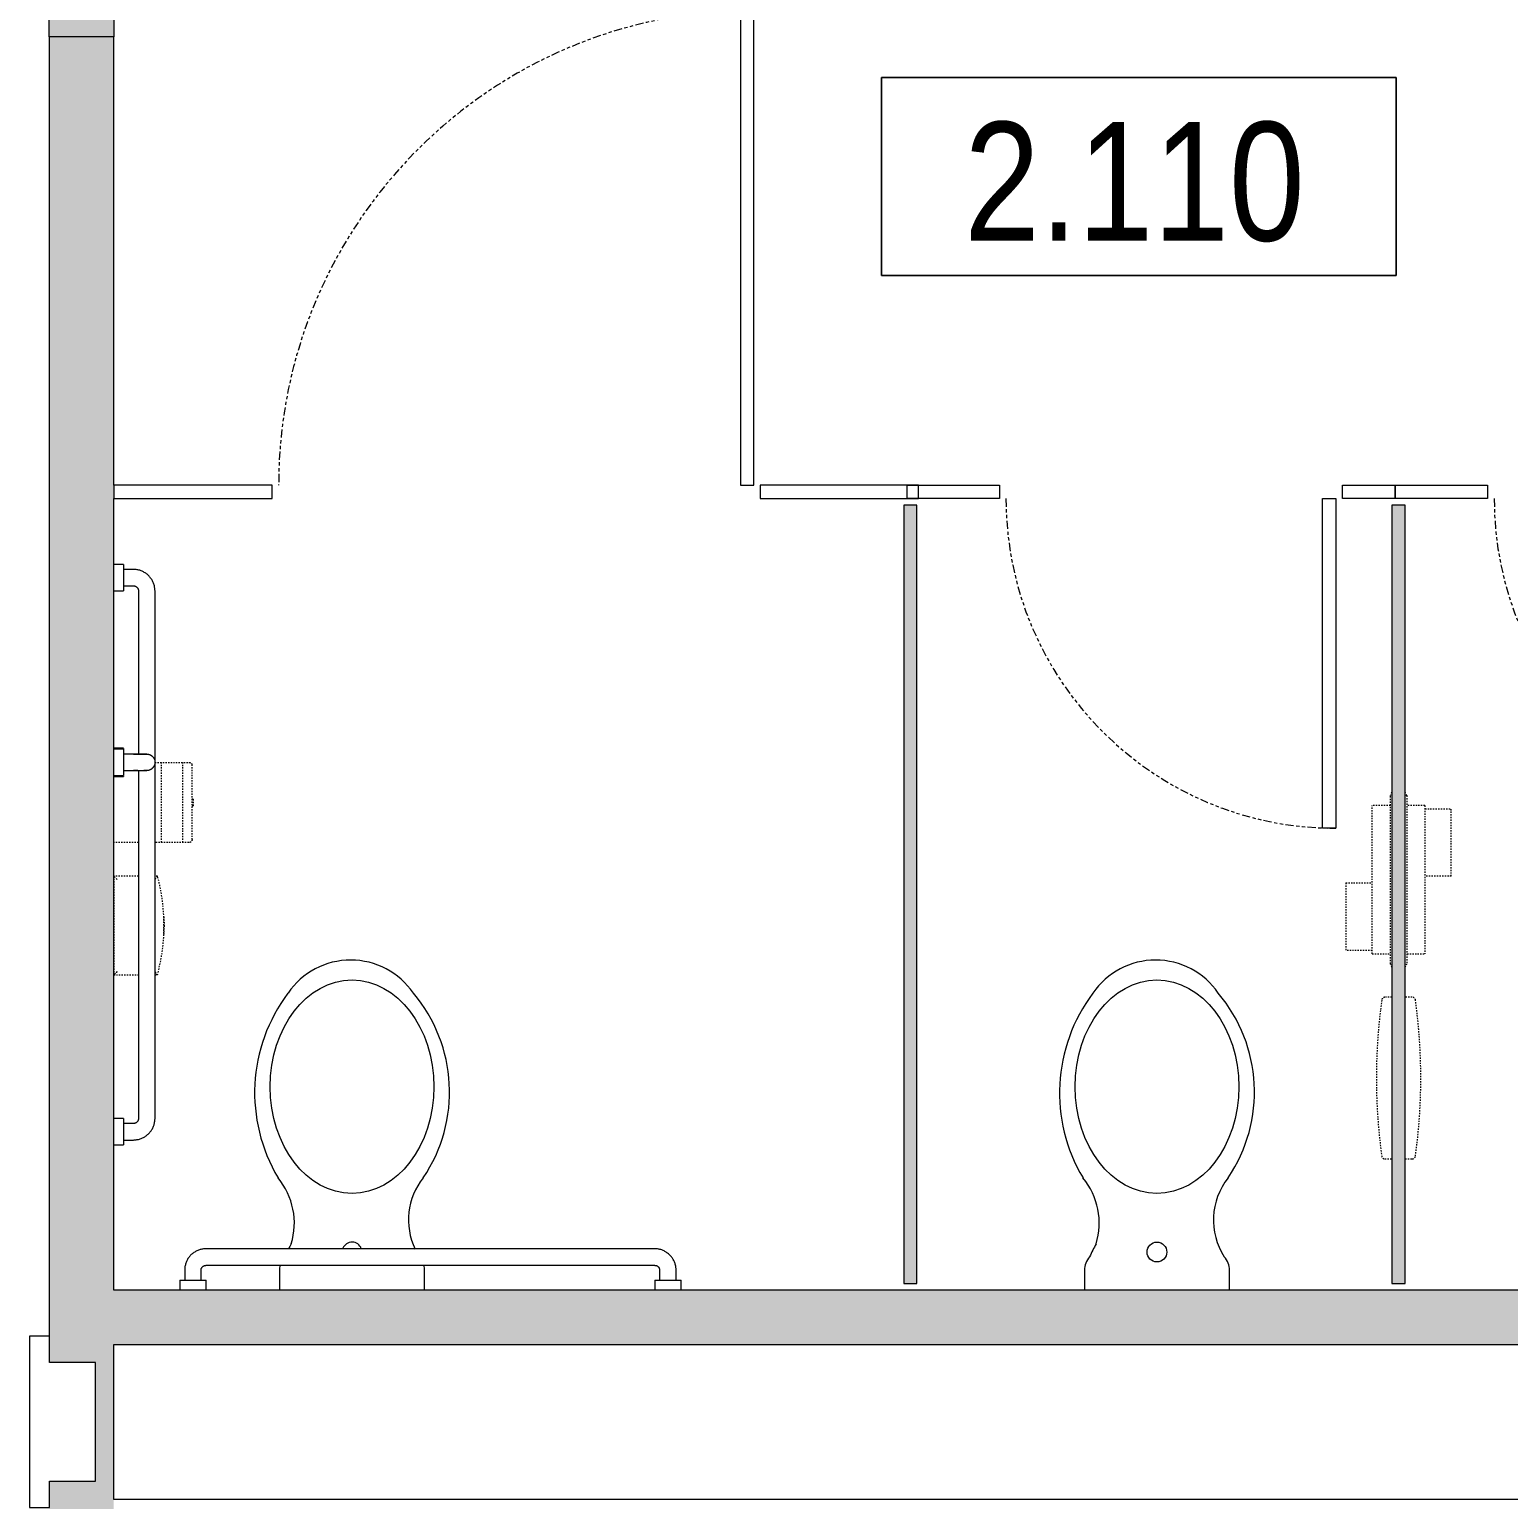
# Model space of a CAD drawing. Header units: inches. Extents: x -3803 to -1421, y -3454 to -210.
# Drawn here: x -3050.9 to -2938.8, y -2385.7 to -2274.3 of the extents above; entities that cross this region are included whole.
import ezdxf

# ---------------------------------------------------------------- set-up
doc = ezdxf.new("R2010")
doc.units = ezdxf.units.IN
doc.header["$MEASUREMENT"] = 0
doc.linetypes.add('Double dash', pattern=[1.6875, 0.625, -0.1875, 0.25, -0.1875, 0.25, -0.1875])
doc.linetypes.add('Hidden Equipment- BSALS', pattern=[0.0625, 0.03125, -0.03125])
for name, color, linetype, lineweight in [('A-AREA-IDEN', 2, 'Continuous', 9), ('A-DOOR', 31, 'Continuous', 13), ('A-DOOR-FRAM', 31, 'Continuous', 35), ('A-WALL-PATT', 111, 'Continuous', 13), ('I-WALL', 2, 'Continuous', 13), ('P-SANR-FIXT', 6, 'Continuous', 13), ('Q-SPCQ', 91, 'Continuous', 13)]:
    doc.layers.add(name, color=color, linetype=linetype, lineweight=lineweight)
doc.styles.add('Arial Narrow', font='ARIALN.TTF', dxfattribs={"height": 9})

# ---------------------------------------------------------------- blocks, each defined once
blk = doc.blocks.new('Water_Closet-Wall_Mounted-BSALS - WC--383257-DIMENSION PLAN - LEVEL 2 _579_ - 2__ - CAD')
at = {"layer": 'P-SANR-FIXT', "lineweight": 9}
for p, q in [((-2970.96, -2368.33), (-2970.96, -2369.83)), ((-2959.96, -2369.83), (-2959.96, -2368.33))]:
    blk.add_line(p, q, dxfattribs=at)
blk.add_circle((-2965.46, -2366.95), 0.75, dxfattribs=at)
for centre, radius, start, end in [((-2965.56, -2350.58), 5.76, 34.4306, 145.5694), ((-2960.29, -2354.89), 12.55, 142.9898, 210.8772), ((-2969.7, -2354.82), 11.63, 325.9889, 40.144), ((-2975.2, -2364.76), 5.37, 342.978, 39.6418), ((-2956.05, -2364.52), 5.13, 141.5165, 212.952), ((-2957.3, -2373.42), 14.6, 150.9454, 155.2791), ((-2969.46, -2368.33), 1.5, 137.397, 180), ((-2961.46, -2368.33), 1.5, 0, 42.603)]:
    blk.add_arc(centre, radius, start, end, dxfattribs=at)
blk.add_ellipse((-2965.46, -2354.42), major_axis=(0, 8.09), ratio=0.767038, dxfattribs=at)
blk = doc.blocks.new('Water_Closet-Wall_Mounted-BSALS - WC--V3-DIMENSION PLAN - LEVEL 2 _579_ - 2__ - CAD')
at = {"layer": 'P-SANR-FIXT', "lineweight": 9}
for p, q in [((-3031.96, -2368.33), (-3031.96, -2369.83)), ((-3020.96, -2369.83), (-3020.96, -2368.33))]:
    blk.add_line(p, q, dxfattribs=at)
for centre, radius, start, end in [((-3026.56, -2350.58), 5.76, 34.4306, 145.5694), ((-3021.29, -2354.89), 12.55, 142.9898, 210.8772), ((-3030.7, -2354.82), 11.63, 325.9889, 40.144), ((-3036.2, -2364.76), 5.37, 342.978, 39.6418), ((-3017.05, -2364.52), 5.13, 141.5165, 205.4697), ((-3018.3, -2373.42), 14.6, 150.9454, 152.6372), ((-3026.46, -2366.95), 0.75, 19.7551, 158.0735), ((-3030.46, -2368.33), 1.5, 165.3407, 180), ((-3022.46, -2368.33), 1.5, 0, 14.6593)]:
    blk.add_arc(centre, radius, start, end, dxfattribs=at)
blk.add_ellipse((-3026.46, -2354.42), major_axis=(0, 8.09), ratio=0.767038, dxfattribs=at)
blk = doc.blocks.new('Door-A1_1-BSALS1 - A1_1-36x84-BSALS-380261-DIMENSION PLAN - LEVEL 2 _579_ - 2__ - CAD')
at = {"layer": 'A-DOOR-FRAM', "lineweight": 20}
h = blk.add_hatch(color=10, dxfattribs=at)
h.paths.add_polyline_path([(-20, -2.44), (-18, -2.44), (-18, 2.44), (-20, 2.44), (-20, 0.26)], flags=0)
h.paths.add_polyline_path([(18, -2.44), (20, -2.44), (20, 2.44), (18, 2.44), (18, 0.26)], flags=0)
at = {"layer": 'A-DOOR', "lineweight": 20}
for p, q in [((16.25, -2.44), (18, -2.44)), ((16.25, -38.44), (16.25, -2.44)), ((18, -2.44), (18, -38.44)), ((18, -38.44), (16.25, -38.44))]:
    blk.add_line(p, q, dxfattribs=at)
at = {"layer": 'A-DOOR', "lineweight": 9}
blk.add_arc((18, -2.48), 36, 179.932, 267.214, dxfattribs=at)
at = {"layer": 'A-DOOR-FRAM', "lineweight": 20}
for p, q in [((-20, -2.44), (-20, 2.44)), ((-20, 2.44), (-18, 2.44)), ((-18, 2.44), (-18, -2.44)), ((18, -2.44), (18, 2.44)), ((18, 2.44), (20, 2.44)), ((20, 2.44), (20, -2.44)), ((-18, -2.44), (-20, -2.44)), ((20, -2.44), (18, -2.44))]:
    blk.add_line(p, q, dxfattribs=at)
blk = doc.blocks.new('Grab Bar- Double Corner- BSALS1 - GRAB BAR- DOUBLE CORNER-V11-DIMENSION PLAN - LEVEL 2 _579_ - 2__ - CAD')
at = {"layer": 'Q-SPCQ'}
for p, q in [((-43, 0), (-43, -0.75)), ((-41, -0.75), (-41, 0)), ((-7, 0), (-7, -0.75)), ((-5, -0.75), (-5, 0)), ((-41, -0.75), (-43, -0.75)), ((-42.62, -0.75), (-42.62, -1.5)), ((-41.37, -1.5), (-41.37, -0.75)), ((-5, -0.75), (-7, -0.75)), ((-6.62, -0.75), (-6.62, -1.5)), ((-5.38, -1.5), (-5.38, -0.75)), ((-7, -1.88), (-41, -1.88)), ((-41, -3.13), (-7, -3.13)), ((0, -11), (-0.75, -11)), ((-0.75, -13), (-0.75, -11)), ((-0.75, -11.37), (-1.5, -11.37)), ((-3.13, -13), (-3.13, -53)), ((-1.88, -39.38), (-1.88, -13)), ((-1.5, -12.63), (-0.75, -12.63)), ((-0.75, -13), (0, -13)), ((0, -38.92), (-0.75, -38.92)), ((-0.75, -38.96), (-0.75, -38.92)), ((0, -39), (-0.75, -39)), ((-0.75, -41), (-0.75, -39)), ((0, -39), (0, -41)), ((-0.75, -39.38), (-1.5, -39.38)), ((-1.88, -53), (-1.88, -40.61)), ((-1.5, -40.62), (-0.75, -40.62)), ((-0.75, -41), (0, -41)), ((-0.75, -41.08), (-0.75, -41.04)), ((-0.75, -41.08), (0, -41.08)), ((-0.75, -53.37), (-1.5, -53.37)), ((0, -53), (-0.75, -53)), ((-0.75, -55), (-0.75, -53)), ((-1.5, -54.62), (-0.75, -54.62)), ((-0.75, -55), (0, -55))]:
    blk.add_line(p, q, dxfattribs=at)
at = {"layer": 'Q-SPCQ', "flags": 128}
for points in [[(-42.62, -1.5), (-42.62, -1.56), (-42.62, -1.63), (-42.61, -1.69), (-42.6, -1.76), (-42.59, -1.82), (-42.58, -1.89), (-42.56, -1.95), (-42.54, -2.01), (-42.52, -2.07), (-42.5, -2.13), (-42.47, -2.19), (-42.44, -2.25), (-42.41, -2.31), (-42.38, -2.36), (-42.34, -2.42), (-42.3, -2.47), (-42.26, -2.52), (-42.22, -2.57), (-42.18, -2.62), (-42.13, -2.67), (-42.08, -2.71), (-42.04, -2.75), (-41.98, -2.79), (-41.93, -2.83), (-41.88, -2.87), (-41.82, -2.9), (-41.77, -2.93), (-41.71, -2.96), (-41.65, -2.99), (-41.59, -3.01), (-41.53, -3.04), (-41.47, -3.06), (-41.4, -3.07), (-41.34, -3.09), (-41.28, -3.1), (-41.21, -3.11), (-41.15, -3.12), (-41.08, -3.12), (-41.02, -3.13), (-41, -3.13)], [(-41, -1.88), (-41.01, -1.87), (-41.03, -1.87), (-41.04, -1.87), (-41.06, -1.87), (-41.07, -1.87), (-41.09, -1.86), (-41.1, -1.86), (-41.12, -1.86), (-41.13, -1.85), (-41.15, -1.85), (-41.16, -1.84), (-41.17, -1.83), (-41.19, -1.83), (-41.2, -1.82), (-41.21, -1.81), (-41.22, -1.8), (-41.24, -1.79), (-41.25, -1.78), (-41.26, -1.77), (-41.27, -1.76), (-41.28, -1.75), (-41.29, -1.74), (-41.3, -1.73), (-41.31, -1.72), (-41.32, -1.7), (-41.32, -1.69), (-41.33, -1.68), (-41.34, -1.66), (-41.34, -1.65), (-41.35, -1.64), (-41.35, -1.62), (-41.36, -1.61), (-41.36, -1.59), (-41.37, -1.58), (-41.37, -1.56), (-41.37, -1.55), (-41.37, -1.53), (-41.37, -1.52), (-41.37, -1.5), (-41.37, -1.5)], [(-7, -3.13), (-6.94, -3.12), (-6.87, -3.12), (-6.81, -3.11), (-6.74, -3.1), (-6.68, -3.09), (-6.61, -3.08), (-6.55, -3.06), (-6.49, -3.04), (-6.43, -3.02), (-6.37, -3), (-6.31, -2.97), (-6.25, -2.94), (-6.19, -2.91), (-6.14, -2.88), (-6.08, -2.84), (-6.03, -2.8), (-5.98, -2.76), (-5.93, -2.72), (-5.88, -2.68), (-5.83, -2.63), (-5.79, -2.58), (-5.75, -2.54), (-5.71, -2.48), (-5.67, -2.43), (-5.63, -2.38), (-5.6, -2.32), (-5.57, -2.27), (-5.54, -2.21), (-5.51, -2.15), (-5.49, -2.09), (-5.46, -2.03), (-5.44, -1.97), (-5.43, -1.9), (-5.41, -1.84), (-5.4, -1.78), (-5.39, -1.71), (-5.38, -1.65), (-5.38, -1.58), (-5.38, -1.52), (-5.38, -1.5)], [(-6.62, -1.5), (-6.63, -1.51), (-6.63, -1.53), (-6.63, -1.54), (-6.63, -1.56), (-6.63, -1.57), (-6.64, -1.59), (-6.64, -1.6), (-6.64, -1.62), (-6.65, -1.63), (-6.65, -1.65), (-6.66, -1.66), (-6.67, -1.67), (-6.67, -1.69), (-6.68, -1.7), (-6.69, -1.71), (-6.7, -1.72), (-6.71, -1.74), (-6.72, -1.75), (-6.73, -1.76), (-6.74, -1.77), (-6.75, -1.78), (-6.76, -1.79), (-6.77, -1.8), (-6.78, -1.81), (-6.8, -1.82), (-6.81, -1.82), (-6.82, -1.83), (-6.84, -1.84), (-6.85, -1.84), (-6.86, -1.85), (-6.88, -1.85), (-6.89, -1.86), (-6.91, -1.86), (-6.92, -1.87), (-6.94, -1.87), (-6.95, -1.87), (-6.97, -1.87), (-6.98, -1.87), (-7, -1.88), (-7, -1.88)], [(-1.5, -11.37), (-1.56, -11.38), (-1.63, -11.38), (-1.69, -11.39), (-1.76, -11.4), (-1.82, -11.41), (-1.89, -11.42), (-1.95, -11.44), (-2.01, -11.46), (-2.07, -11.48), (-2.13, -11.5), (-2.19, -11.53), (-2.25, -11.56), (-2.31, -11.59), (-2.36, -11.62), (-2.42, -11.66), (-2.47, -11.7), (-2.52, -11.74), (-2.57, -11.78), (-2.62, -11.82), (-2.67, -11.87), (-2.71, -11.92), (-2.75, -11.96), (-2.79, -12.02), (-2.83, -12.07), (-2.87, -12.12), (-2.9, -12.18), (-2.93, -12.23), (-2.96, -12.29), (-2.99, -12.35), (-3.01, -12.41), (-3.04, -12.47), (-3.06, -12.53), (-3.07, -12.6), (-3.09, -12.66), (-3.1, -12.72), (-3.11, -12.79), (-3.12, -12.85), (-3.12, -12.92), (-3.13, -12.98), (-3.13, -13)], [(-1.88, -13), (-1.87, -12.99), (-1.87, -12.97), (-1.87, -12.96), (-1.87, -12.94), (-1.87, -12.93), (-1.86, -12.91), (-1.86, -12.9), (-1.86, -12.88), (-1.85, -12.87), (-1.85, -12.85), (-1.84, -12.84), (-1.83, -12.83), (-1.83, -12.81), (-1.82, -12.8), (-1.81, -12.79), (-1.8, -12.78), (-1.79, -12.76), (-1.78, -12.75), (-1.77, -12.74), (-1.76, -12.73), (-1.75, -12.72), (-1.74, -12.71), (-1.73, -12.7), (-1.72, -12.69), (-1.7, -12.68), (-1.69, -12.68), (-1.68, -12.67), (-1.66, -12.66), (-1.65, -12.66), (-1.64, -12.65), (-1.62, -12.65), (-1.61, -12.64), (-1.59, -12.64), (-1.58, -12.63), (-1.56, -12.63), (-1.55, -12.63), (-1.53, -12.63), (-1.52, -12.63), (-1.5, -12.63), (-1.5, -12.63)], [(-3.1, -39.83), (-3.09, -39.8), (-3.08, -39.78), (-3.08, -39.76), (-3.07, -39.73), (-3.05, -39.71), (-3.04, -39.69), (-3.03, -39.67), (-3.02, -39.65), (-3, -39.63), (-2.99, -39.61), (-2.97, -39.59), (-2.95, -39.57), (-2.94, -39.55), (-2.92, -39.53), (-2.9, -39.52), (-2.88, -39.5), (-2.86, -39.49), (-2.84, -39.47), (-2.82, -39.46), (-2.79, -39.45), (-2.77, -39.44), (-2.75, -39.43), (-2.73, -39.42), (-2.7, -39.41), (-2.68, -39.4), (-2.66, -39.39), (-2.63, -39.39), (-2.61, -39.38), (-2.58, -39.38), (-2.56, -39.38), (-2.53, -39.38), (-2.51, -39.38), (-2.5, -39.38)], [(-2.5, -40.62), (-2.52, -40.62), (-2.55, -40.62), (-2.57, -40.62), (-2.6, -40.62), (-2.62, -40.61), (-2.65, -40.61), (-2.67, -40.6), (-2.7, -40.59), (-2.72, -40.58), (-2.74, -40.58), (-2.77, -40.57), (-2.79, -40.55), (-2.81, -40.54), (-2.83, -40.53), (-2.85, -40.52), (-2.87, -40.5), (-2.89, -40.49), (-2.91, -40.47), (-2.93, -40.45), (-2.95, -40.44), (-2.97, -40.42), (-2.98, -40.4), (-3, -40.38), (-3.01, -40.36), (-3.03, -40.34), (-3.04, -40.32), (-3.05, -40.29), (-3.06, -40.27), (-3.07, -40.25), (-3.08, -40.23), (-3.09, -40.2), (-3.1, -40.18)], [(-2.5, -39.38), (-2.5, -39.38), (-2.5, -39.38), (-2.49, -39.38), (-2.49, -39.38), (-2.48, -39.38), (-2.47, -39.38), (-2.46, -39.38), (-2.45, -39.38), (-2.44, -39.38), (-2.42, -39.38), (-2.4, -39.38), (-2.39, -39.38), (-2.37, -39.38), (-2.35, -39.38), (-2.33, -39.38), (-2.3, -39.38), (-2.28, -39.38)], [(-1.5, -39.38), (-1.54, -39.38), (-1.58, -39.38), (-1.62, -39.38), (-1.66, -39.38), (-1.7, -39.38), (-1.74, -39.38), (-1.78, -39.38), (-1.81, -39.38), (-1.85, -39.38), (-1.89, -39.38), (-1.93, -39.38), (-1.96, -39.38), (-2, -39.38), (-2.03, -39.38), (-2.06, -39.38), (-2.1, -39.38), (-2.13, -39.38), (-2.16, -39.38), (-2.19, -39.38), (-2.22, -39.38), (-2.24, -39.38), (-2.27, -39.38), (-2.3, -39.38), (-2.32, -39.38), (-2.34, -39.38), (-2.36, -39.38), (-2.38, -39.38), (-2.4, -39.38), (-2.42, -39.38), (-2.43, -39.38), (-2.45, -39.38), (-2.46, -39.38), (-2.47, -39.38), (-2.48, -39.38), (-2.49, -39.38), (-2.49, -39.38), (-2.5, -39.38), (-2.5, -39.38), (-2.5, -39.38)], [(-1.82, -39.38), (-1.79, -39.38), (-1.75, -39.38), (-1.71, -39.38), (-1.67, -39.38), (-1.63, -39.38), (-1.59, -39.38), (-1.55, -39.38), (-1.51, -39.38), (-1.5, -39.38)], [(-1.5, -40.62), (-1.54, -40.62), (-1.58, -40.62), (-1.62, -40.62), (-1.66, -40.62), (-1.7, -40.62), (-1.74, -40.62), (-1.78, -40.62), (-1.81, -40.62), (-1.85, -40.62), (-1.89, -40.62), (-1.93, -40.62), (-1.96, -40.62), (-2, -40.62), (-2.03, -40.62), (-2.06, -40.62), (-2.1, -40.62), (-2.13, -40.62), (-2.16, -40.62), (-2.19, -40.62), (-2.22, -40.62), (-2.24, -40.62), (-2.27, -40.62), (-2.3, -40.62), (-2.32, -40.62), (-2.34, -40.62), (-2.36, -40.62), (-2.38, -40.62), (-2.4, -40.62), (-2.42, -40.62), (-2.43, -40.62), (-2.45, -40.62), (-2.46, -40.62), (-2.47, -40.62), (-2.48, -40.62), (-2.49, -40.62), (-2.49, -40.62), (-2.5, -40.62), (-2.5, -40.62), (-2.5, -40.62)], [(-2.5, -40.62), (-2.5, -40.62), (-2.5, -40.62), (-2.49, -40.62), (-2.49, -40.62), (-2.48, -40.62), (-2.47, -40.62), (-2.46, -40.62), (-2.45, -40.62), (-2.44, -40.62), (-2.42, -40.62), (-2.4, -40.62), (-2.39, -40.62), (-2.37, -40.62), (-2.35, -40.62), (-2.33, -40.62), (-2.3, -40.62), (-2.28, -40.62), (-2.25, -40.62), (-2.22, -40.62), (-2.2, -40.62), (-2.17, -40.62), (-2.14, -40.62), (-2.11, -40.62), (-2.07, -40.62), (-2.04, -40.62), (-2.01, -40.62), (-1.97, -40.62), (-1.94, -40.62), (-1.9, -40.62), (-1.86, -40.62), (-1.82, -40.62), (-1.79, -40.62), (-1.75, -40.62), (-1.71, -40.62), (-1.67, -40.62), (-1.63, -40.62), (-1.59, -40.62), (-1.55, -40.62), (-1.51, -40.62), (-1.5, -40.62)], [(-3.13, -53), (-3.12, -53.06), (-3.12, -53.13), (-3.11, -53.19), (-3.1, -53.26), (-3.09, -53.32), (-3.08, -53.39), (-3.06, -53.45), (-3.04, -53.51), (-3.02, -53.57), (-3, -53.63), (-2.97, -53.69), (-2.94, -53.75), (-2.91, -53.81), (-2.88, -53.86), (-2.84, -53.92), (-2.8, -53.97), (-2.76, -54.02), (-2.72, -54.07), (-2.68, -54.12), (-2.63, -54.17), (-2.58, -54.21), (-2.54, -54.25), (-2.48, -54.29), (-2.43, -54.33), (-2.38, -54.37), (-2.32, -54.4), (-2.27, -54.43), (-2.21, -54.46), (-2.15, -54.49), (-2.09, -54.51), (-2.03, -54.54), (-1.97, -54.56), (-1.9, -54.57), (-1.84, -54.59), (-1.78, -54.6), (-1.71, -54.61), (-1.65, -54.62), (-1.58, -54.62), (-1.52, -54.62), (-1.5, -54.62)], [(-1.5, -53.37), (-1.51, -53.37), (-1.53, -53.37), (-1.54, -53.37), (-1.56, -53.37), (-1.57, -53.37), (-1.59, -53.36), (-1.6, -53.36), (-1.62, -53.36), (-1.63, -53.35), (-1.65, -53.35), (-1.66, -53.34), (-1.67, -53.33), (-1.69, -53.33), (-1.7, -53.32), (-1.71, -53.31), (-1.72, -53.3), (-1.74, -53.29), (-1.75, -53.28), (-1.76, -53.27), (-1.77, -53.26), (-1.78, -53.25), (-1.79, -53.24), (-1.8, -53.23), (-1.81, -53.22), (-1.82, -53.2), (-1.82, -53.19), (-1.83, -53.18), (-1.84, -53.16), (-1.84, -53.15), (-1.85, -53.14), (-1.85, -53.12), (-1.86, -53.11), (-1.86, -53.09), (-1.87, -53.08), (-1.87, -53.06), (-1.87, -53.05), (-1.87, -53.03), (-1.87, -53.02), (-1.88, -53), (-1.88, -53)]]:
    blk.add_lwpolyline(points, dxfattribs=at)
blk = doc.blocks.new('Sanitary-Napkin-Disposal_Bobrick_B-270 - B-270-235681-DIMENSION PLAN - LEVEL 2 _579_ - 2__ - CAD')
at = {"layer": 'Q-SPCQ', "linetype": 'Hidden Equipment- BSALS', "lineweight": 20}
for p, q in [((-3044.52, -2338.45), (-3044.52, -2345.95)), ((-3042.65, -2338.45), (-3044.52, -2338.45)), ((-3041.2, -2338.45), (-3041.4, -2338.45)), ((-3044.52, -2345.95), (-3042.65, -2345.95)), ((-3041.4, -2345.95), (-3041.2, -2345.95))]:
    blk.add_line(p, q, dxfattribs=at)
at = {"layer": 'Q-SPCQ', "linetype": 'Hidden Equipment- BSALS', "lineweight": 20, "flags": 128}
blk.add_lwpolyline([(-3041.2, -2345.95), (-3041.07, -2345.4), (-3040.95, -2344.84), (-3040.85, -2344.27), (-3040.78, -2343.7), (-3040.73, -2343.13), (-3040.71, -2342.56), (-3040.71, -2341.99), (-3040.73, -2341.42), (-3040.77, -2340.85), (-3040.83, -2340.28), (-3040.92, -2339.71), (-3041.03, -2339.15), (-3041.17, -2338.59), (-3041.2, -2338.45)], dxfattribs=at)
at = {"layer": 'Q-SPCQ', "linetype": 'Hidden Equipment- BSALS', "lineweight": 20}
for points, knots in [([(-3044.27, -2338.7), (-3044.29, -2338.68), (-3044.32, -2338.65), (-3044.36, -2338.61), (-3044.39, -2338.58), (-3044.41, -2338.56), (-3044.42, -2338.55), (-3044.44, -2338.53), (-3044.46, -2338.52), (-3044.47, -2338.5), (-3044.48, -2338.49), (-3044.5, -2338.47), (-3044.51, -2338.46), (-3044.52, -2338.45), (-3044.52, -2338.45)], [0, 0, 0, 0, 0.166667, 0.25, 0.333333, 0.375, 0.416667, 0.5, 0.541667, 0.583333, 0.666667, 0.75, 0.833333, 1, 1, 1, 1]), ([(-3041.2, -2338.45), (-3041.2, -2338.45), (-3041.21, -2338.46), (-3041.22, -2338.47), (-3041.22, -2338.48), (-3041.23, -2338.48), (-3041.23, -2338.49), (-3041.24, -2338.5), (-3041.25, -2338.51), (-3041.26, -2338.53), (-3041.27, -2338.54), (-3041.29, -2338.56), (-3041.3, -2338.58), (-3041.33, -2338.61), (-3041.36, -2338.65), (-3041.38, -2338.69), (-3041.4, -2338.7)], [-1, -1, -1, -1, -0.8571429, -0.7857143, -0.75, -0.7142857, -0.6785714, -0.6428571, -0.5714286, -0.5357143, -0.5, -0.4285714, -0.3571429, -0.2857143, -0.1428571, -0.0058633, -0.0058633, -0.0058633, -0.0058633]), ([(-3040.72, -2341.55), (-3040.72, -2341.57), (-3040.72, -2341.64), (-3040.71, -2341.78), (-3040.71, -2341.97), (-3040.7, -2342.12), (-3040.7, -2342.2)], [0, 0, 0, 0, 0.2, 0.4, 0.7, 1, 1, 1, 1]), ([(-3040.7, -2342.2), (-3040.7, -2342.26), (-3040.71, -2342.36), (-3040.71, -2342.54), (-3040.71, -2342.72), (-3040.72, -2342.82), (-3040.72, -2342.86)], [0, 0, 0, 0, 0.2, 0.4, 0.7, 1, 1, 1, 1]), ([(-3044.27, -2345.7), (-3044.29, -2345.73), (-3044.32, -2345.76), (-3044.36, -2345.8), (-3044.39, -2345.82), (-3044.41, -2345.84), (-3044.42, -2345.86), (-3044.44, -2345.88), (-3044.46, -2345.89), (-3044.47, -2345.91), (-3044.48, -2345.92), (-3044.5, -2345.93), (-3044.51, -2345.95), (-3044.52, -2345.95), (-3044.52, -2345.95)], [0, 0, 0, 0, 0.166667, 0.25, 0.333333, 0.375, 0.416667, 0.5, 0.541667, 0.583333, 0.666667, 0.75, 0.833333, 1, 1, 1, 1]), ([(-3041.4, -2345.71), (-3041.38, -2345.73), (-3041.35, -2345.76), (-3041.33, -2345.8), (-3041.31, -2345.81), (-3041.3, -2345.83), (-3041.29, -2345.85), (-3041.28, -2345.86), (-3041.27, -2345.87), (-3041.26, -2345.88), (-3041.25, -2345.89), (-3041.25, -2345.9), (-3041.24, -2345.91), (-3041.23, -2345.92), (-3041.23, -2345.92), (-3041.22, -2345.93), (-3041.22, -2345.94), (-3041.21, -2345.95), (-3041.2, -2345.95), (-3041.2, -2345.95)], [-0.9941373, -0.9941373, -0.9941373, -0.9941373, -0.7857143, -0.7321429, -0.6785714, -0.625, -0.5714286, -0.5357143, -0.5, -0.4642857, -0.4285714, -0.3928571, -0.3571429, -0.3214286, -0.2857143, -0.25, -0.2142857, -0.1428571, 0, 0, 0, 0])]:
    blk.add_open_spline(points, degree=3, knots=knots, dxfattribs=at)
blk = doc.blocks.new('Toilet-Tissue-Dispenser_Bobrick_B-2888 - B-2888-235687-DIMENSION PLAN - LEVEL 2 _579_ - 2__ - CAD')
at = {"layer": 'Q-SPCQ', "linetype": 'Hidden Equipment- BSALS', "lineweight": 20}
for p, q in [((-3041.4, -2329.84), (-3038.83, -2329.84)), ((-3040.9, -2335.91), (-3040.9, -2329.84)), ((-3039.28, -2335.91), (-3039.28, -2329.84)), ((-3038.83, -2329.84), (-3038.79, -2329.84)), ((-3038.58, -2335.69), (-3038.58, -2330.05)), ((-3038.51, -2332.62), (-3038.58, -2332.62)), ((-3038.58, -2333.12), (-3038.51, -2333.12)), ((-3038.51, -2333.12), (-3038.51, -2332.62)), ((-3038.51, -2332.62), (-3038.51, -2333.12)), ((-3042.65, -2335.9), (-3044.52, -2335.9)), ((-3038.83, -2335.9), (-3041.4, -2335.9)), ((-3038.79, -2335.9), (-3038.83, -2335.9))]:
    blk.add_line(p, q, dxfattribs=at)
for points, knots in [([(-3038.79, -2329.84), (-3038.78, -2329.84), (-3038.75, -2329.84), (-3038.71, -2329.86), (-3038.69, -2329.87), (-3038.67, -2329.88), (-3038.65, -2329.89), (-3038.64, -2329.91), (-3038.63, -2329.92), (-3038.62, -2329.93), (-3038.61, -2329.95), (-3038.6, -2329.97), (-3038.59, -2330.01), (-3038.58, -2330.03), (-3038.58, -2330.05)], [-1, -1, -1, -1, -0.833333, -0.75, -0.666667, -0.583333, -0.541667, -0.5, -0.416667, -0.375, -0.333333, -0.25, -0.166667, 0, 0, 0, 0]), ([(-3038.58, -2335.69), (-3038.58, -2335.71), (-3038.59, -2335.74), (-3038.6, -2335.77), (-3038.61, -2335.79), (-3038.62, -2335.81), (-3038.63, -2335.82), (-3038.64, -2335.84), (-3038.65, -2335.85), (-3038.67, -2335.86), (-3038.69, -2335.88), (-3038.71, -2335.89), (-3038.75, -2335.9), (-3038.78, -2335.9), (-3038.79, -2335.9)], [0, 0, 0, 0, 0.166667, 0.25, 0.333333, 0.375, 0.416667, 0.5, 0.541667, 0.583333, 0.666667, 0.75, 0.833333, 1, 1, 1, 1])]:
    blk.add_open_spline(points, degree=3, knots=knots, dxfattribs=at)
blk = doc.blocks.new('Toilet_Partition-Bobrick-B1092-Overhead_Braced - B1092-385263-DIMENSION PLAN - LEVEL 2 _579_ - 2__ - CAD')
at = {"layer": 'Q-SPCQ', "lineweight": 9}
for p, q in [((18, 36.5), (17, 36.5)), ((17, 36.5), (17, 0.5)), ((18, 0.5), (18, 36.5)), ((-18.5, 0.5), (-30.5, 0.5)), ((-30.5, 0.5), (-30.5, -0.5)), ((-18.5, -0.5), (-18.5, 0.5)), ((17, 0.5), (18, 0.5)), ((30.5, 0.5), (18.5, 0.5)), ((18.5, 0.5), (18.5, -0.5)), ((30.5, -0.5), (30.5, 0.5)), ((-30.5, -0.5), (-18.5, -0.5)), ((18.5, -0.5), (30.5, -0.5))]:
    blk.add_line(p, q, dxfattribs=at)
at = {"layer": 'Q-SPCQ', "linetype": 'Double dash', "lineweight": 9}
blk.add_arc((18, 0.5), 36, 90, 180, dxfattribs=at)
blk = doc.blocks.new('Toilet_Partition-Bobrick-B1092-Overhead_Braced - B1092 Standard-385264-DIMENSION PLAN - LEVEL 2 _579_ - 2__ - CAD')
at = {"layer": 'Q-SPCQ', "lineweight": 9}
for p, q in [((-20, 0.5), (-13, 0.5)), ((-20, -0.5), (-20, 0.5)), ((-13, 0.5), (-13, -0.5)), ((13, 0.5), (17, 0.5)), ((13, -0.5), (13, 0.5)), ((17, 0.5), (17, -0.5)), ((-13, -0.5), (-20, -0.5)), ((11.5, -0.5), (12.5, -0.5)), ((11.5, -25.5), (11.5, -0.5)), ((12.5, -0.5), (12.5, -25.5)), ((17, -0.5), (13, -0.5)), ((12.5, -25.5), (11.5, -25.5))]:
    blk.add_line(p, q, dxfattribs=at)
at = {"layer": 'Q-SPCQ', "linetype": 'Double dash', "lineweight": 9}
blk.add_arc((12.5, -0.5), 25, 180, 270, dxfattribs=at)
blk = doc.blocks.new('Fire Extinguisher- Semi-Recessed- BSALS1 - FIRE EXTINGUISHER- SEMI-RECESSED-235809-DIMENSION PLAN - LEVEL 2 _579_ - 2__ - CAD')
at = {"layer": 'Q-SPCQ', "lineweight": 20}
for p, q in [((-1814.9, -2763.14), (-1823.9, -2763.14)), ((-1823.9, -2763.14), (-1823.9, -2766.64)), ((-1814.9, -2766.64), (-1814.9, -2763.14)), ((-1823.9, -2766.64), (-1825.9, -2766.64)), ((-1825.9, -2766.64), (-1825.9, -2768.14)), ((-1812.9, -2766.64), (-1814.9, -2766.64)), ((-1812.9, -2768.14), (-1812.9, -2766.64)), ((-1825.9, -2768.14), (-1812.9, -2768.14))]:
    blk.add_line(p, q, dxfattribs=at)
blk = doc.blocks.new('Toilet-Tissue-Dispenser_Bobrick_B-386 - B-386-235685-DIMENSION PLAN - LEVEL 2 _579_ - 2__ - CAD')
at = {"layer": 'Q-SPCQ', "linetype": 'Hidden Equipment- BSALS', "lineweight": 20}
for p, q in [((-2947.77, -2332.35), (-2947.65, -2332.1)), ((-2946.52, -2332.35), (-2946.65, -2332.1)), ((-2949.15, -2344.35), (-2949.15, -2333.1)), ((-2947.77, -2333.1), (-2949.15, -2333.1)), ((-2947.77, -2345.1), (-2947.77, -2332.35)), ((-2946.52, -2332.35), (-2946.52, -2345.1)), ((-2945.15, -2333.1), (-2946.5, -2333.1)), ((-2945.15, -2333.1), (-2945.15, -2344.35)), ((-2945.14, -2333.35), (-2943.15, -2333.35)), ((-2943.15, -2338.47), (-2943.15, -2333.35)), ((-2951.15, -2338.97), (-2951.15, -2344.1)), ((-2951.15, -2338.97), (-2949.15, -2338.97)), ((-2943.15, -2338.47), (-2945.14, -2338.47)), ((-2949.15, -2344.1), (-2951.15, -2344.1)), ((-2949.15, -2344.35), (-2947.77, -2344.35)), ((-2946.5, -2344.35), (-2945.15, -2344.35)), ((-2947.65, -2345.35), (-2947.77, -2345.1)), ((-2946.65, -2345.35), (-2946.52, -2345.1))]:
    blk.add_line(p, q, dxfattribs=at)
blk = doc.blocks.new('Sanitary-Napkin-Disposal_Bobrick_B-4354 - B-4354-386087-DIMENSION PLAN - LEVEL 2 _579_ - 2__ - CAD')
at = {"layer": 'Q-SPCQ', "linetype": 'Hidden Equipment- BSALS', "lineweight": 20}
for p, q in [((-2947.65, -2347.64), (-2948.18, -2347.64)), ((-2946.11, -2347.64), (-2946.65, -2347.64)), ((-2948.18, -2359.89), (-2947.65, -2359.89)), ((-2946.65, -2359.89), (-2946.11, -2359.89))]:
    blk.add_line(p, q, dxfattribs=at)
for centre, radius, start, end in [((-2905.74, -2353.77), 43.09, 172.1184, 187.8816), ((-2948.18, -2347.89), 0.25, 90, 172.1184), ((-2946.11, -2347.89), 0.25, 7.8816, 90), ((-2988.55, -2353.77), 43.09, 352.1184, 7.8816), ((-2948.18, -2359.64), 0.25, 187.8816, 270), ((-2946.11, -2359.64), 0.25, 270, 352.1184)]:
    blk.add_arc(centre, radius, start, end, dxfattribs=at)
blk = doc.blocks.new('Room Tag- BSALS - Room Tag-28050-DIMENSION PLAN - LEVEL 2 _579_ - 2__ - CAD')
at = {"layer": 'A-AREA-IDEN'}
for p, q in [((-0.203125, -0.171875), (-0.203125, -0.015625)), ((-0.203125, -0.015625), (0.203125, -0.015625)), ((0.203125, -0.015625), (-0.203125, -0.015625)), ((-0.203125, -0.015625), (-0.203125, -0.171875)), ((0.203125, -0.015625), (0.203125, -0.171875)), ((0.203125, -0.171875), (0.203125, -0.015625)), ((0.203125, -0.171875), (-0.203125, -0.171875)), ((-0.203125, -0.171875), (0.203125, -0.171875))]:
    blk.add_line(p, q, dxfattribs=at)

msp = doc.modelspace()

# ---------------------------------------------------------------- hatches: boundary and pattern name
at = {"layer": 'A-WALL-PATT', "lineweight": 20}
h = msp.add_hatch(color=10, dxfattribs=at)
h.paths.add_polyline_path([(-3049.4, -2522.83), (-3044.52, -2522.83), (-3044.52, -2518.83), (-3049.4, -2518.83)], flags=0)
h.paths.add_polyline_path([(-3049.4, -2478.83), (-3044.52, -2478.83), (-3044.52, -2450.83), (-3044.63, -2450.83), (-3044.63, -2449.83), (-3044.52, -2449.83), (-3044.52, -2274.83), (-3049.4, -2274.83), (-3049.4, -2375.33), (-3045.9, -2375.33), (-3045.9, -2384.33), (-3049.4, -2384.33), (-3049.4, -2467.82)], flags=0)
h.paths.add_polyline_path([(-3049.4, -2234.83), (-3044.52, -2234.83), (-3044.52, -2196.27), (-3049.4, -2196.27), (-3049.4, -2230.06)], flags=0)
h.paths.add_polyline_path([(-3044.52, -2156.27), (-3044.52, -2151.02), (-3049.4, -2151.02), (-3049.4, -2156.27)], flags=0)
for points in [[(-2983.65, -2369.33), (-2983.65, -2310.33), (-2984.65, -2310.33), (-2984.65, -2369.33)], [(-2946.65, -2369.33), (-2946.65, -2310.33), (-2947.65, -2310.33), (-2947.65, -2369.33)], [(-2875.4, -2373.95), (-2875.4, -2369.83), (-3044.52, -2369.83), (-3044.52, -2373.95), (-2905.78, -2373.95)]]:
    msp.add_hatch(color=10, dxfattribs=at).paths.add_polyline_path(points, flags=0)

# ---------------------------------------------------------------- linework, layer by layer
at = {"layer": 'I-WALL', "lineweight": 20}
for p, q in [((-3049.4, -2274.83), (-3049.4, -2373.33)), ((-3044.52, -2274.83), (-3049.4, -2274.83)), ((-3044.52, -2308.83), (-3044.52, -2274.83)), ((-3044.52, -2328.83), (-3044.52, -2309.83)), ((-2983.65, -2310.33), (-2984.65, -2310.33)), ((-2984.65, -2310.33), (-2984.65, -2369.33)), ((-2983.65, -2369.33), (-2983.65, -2310.33)), ((-2946.65, -2310.33), (-2947.65, -2310.33)), ((-2947.65, -2310.33), (-2947.65, -2369.33)), ((-2946.65, -2369.33), (-2946.65, -2310.33)), ((-3044.52, -2369.83), (-3044.52, -2330.83)), ((-2876.9, -2369.83), (-3044.52, -2369.83)), ((-2984.65, -2369.33), (-2983.65, -2369.33)), ((-2947.65, -2369.33), (-2946.65, -2369.33)), ((-3044.52, -2373.95), (-2875.4, -2373.95)), ((-3044.52, -2385.7), (-3044.52, -2373.95)), ((-2864.96, -2385.7), (-3044.52, -2385.7))]:
    msp.add_line(p, q, dxfattribs=at)

# ---------------------------------------------------------------- block references
at = {"layer": 'A-AREA-IDEN', "xscale": 95.99999999999994, "yscale": 95.99999999999994, "zscale": 95.99999999999994}
msp.add_blockref('Room Tag- BSALS - Room Tag-28050-DIMENSION PLAN - LEVEL 2 _579_ - 2__ - CAD', (-2966.84, -2276.42), dxfattribs=at)
at = {"layer": 'A-DOOR', "lineweight": 20, "rotation": 89.99999999999991}
msp.add_blockref('Door-A1_1-BSALS1 - A1_1-36x84-BSALS-380261-DIMENSION PLAN - LEVEL 2 _579_ - 2__ - CAD', (-3046.96, -2254.83), dxfattribs=at)
at = {"layer": 'P-SANR-FIXT', "lineweight": 9}
for name in ['Water_Closet-Wall_Mounted-BSALS - WC--V3-DIMENSION PLAN - LEVEL 2 _579_ - 2__ - CAD', 'Water_Closet-Wall_Mounted-BSALS - WC--383257-DIMENSION PLAN - LEVEL 2 _579_ - 2__ - CAD']:
    msp.add_blockref(name, (0, 0), dxfattribs=at)
at = {"layer": 'Q-SPCQ', "linetype": 'Hidden Equipment- BSALS', "lineweight": 20}
for name, p in [('Toilet_Partition-Bobrick-B1092-Overhead_Braced - B1092-385263-DIMENSION PLAN - LEVEL 2 _579_ - 2__ - CAD', (-3014.02, -2309.33)), ('Toilet_Partition-Bobrick-B1092-Overhead_Braced - B1092 Standard-385264-DIMENSION PLAN - LEVEL 2 _579_ - 2__ - CAD', (-2964.4, -2309.33)), ('Toilet_Partition-Bobrick-B1092-Overhead_Braced - B1092 Standard-385264-DIMENSION PLAN - LEVEL 2 _579_ - 2__ - CAD', (-2927.4, -2309.33)), ('Toilet-Tissue-Dispenser_Bobrick_B-2888 - B-2888-235687-DIMENSION PLAN - LEVEL 2 _579_ - 2__ - CAD', (0, 0)), ('Toilet-Tissue-Dispenser_Bobrick_B-386 - B-386-235685-DIMENSION PLAN - LEVEL 2 _579_ - 2__ - CAD', (0, 0)), ('Sanitary-Napkin-Disposal_Bobrick_B-270 - B-270-235681-DIMENSION PLAN - LEVEL 2 _579_ - 2__ - CAD', (0, 0)), ('Sanitary-Napkin-Disposal_Bobrick_B-4354 - B-4354-386087-DIMENSION PLAN - LEVEL 2 _579_ - 2__ - CAD', (0, 0))]:
    msp.add_blockref(name, p, dxfattribs=at)
for name, p, rotation in [('Grab Bar- Double Corner- BSALS1 - GRAB BAR- DOUBLE CORNER-V11-DIMENSION PLAN - LEVEL 2 _579_ - 2__ - CAD', (-3044.52, -2369.83), 180), ('Fire Extinguisher- Semi-Recessed- BSALS1 - FIRE EXTINGUISHER- SEMI-RECESSED-235809-DIMENSION PLAN - LEVEL 2 _579_ - 2__ - CAD', (-282.75, -4199.22), 270.0000000000005)]:
    msp.add_blockref(name, p, dxfattribs=dict(at, rotation=rotation))

# ---------------------------------------------------------------- texts
at = {"layer": 'A-AREA-IDEN', "insert": (-2980.06, -2281.29), "char_height": 9, "width": 31.512, "attachment_point": 1, "style": 'Arial Narrow'}
msp.add_mtext('2.110', dxfattribs=at)

doc.saveas('drawing.dxf')
